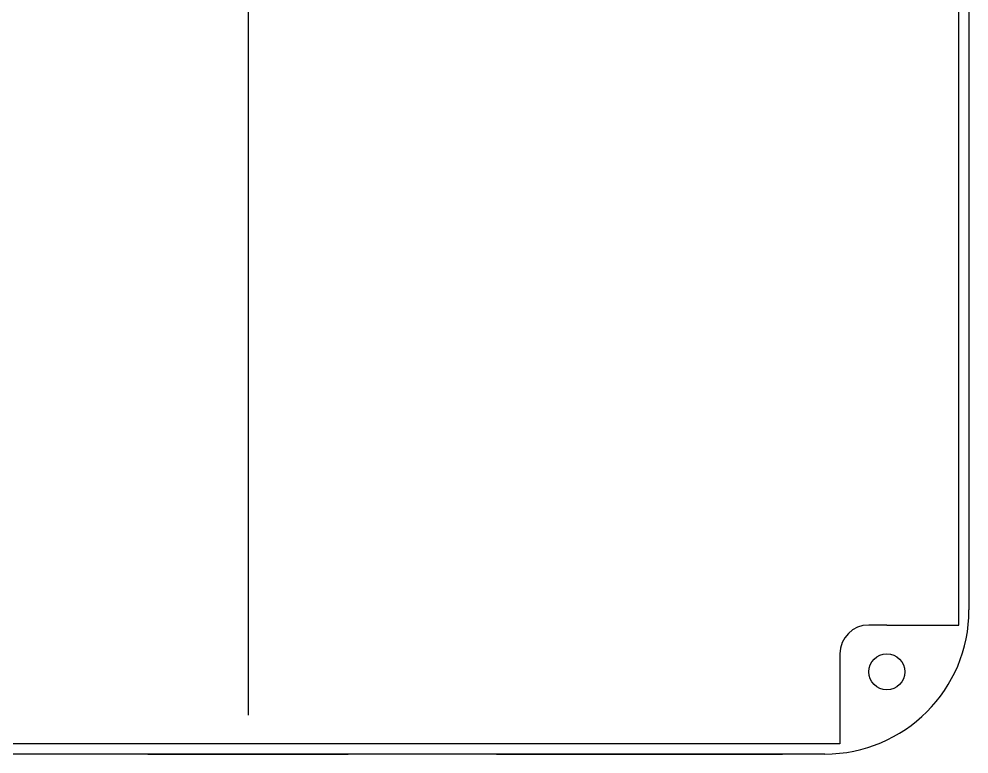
# Model space of a CAD drawing. Header units: inches. Extents: x -490 to -221, y 206 to 408.
# Drawn here: x -287.2 to -221.3, y 205.8 to 256.8 of the extents above; entities that cross this region are included whole.
import ezdxf

# ---------------------------------------------------------------- set-up
doc = ezdxf.new("R2010")
doc.units = ezdxf.units.IN
doc.header["$MEASUREMENT"] = 0

msp = doc.modelspace()

# ---------------------------------------------------------------- linework, layer by layer
at = {"extrusion": (6.12323e-17, -1, 0)}
msp.add_line((-271.30013, 303.13776, 142.58979), (-271.30013, 208.53776, 142.58979), dxfattribs=at)
for p, q in [((-221.30013, 295.83776, 142.58979), (-221.30013, 215.83776, 142.58979)), ((-222.00013, 214.78776, 142.58979), (-222.00013, 292.53776, 142.58979)), ((-227.00013, 214.78776, 142.58979), (-228.25013, 214.78776, 142.58979)), ((-227.00013, 214.78776, 142.58979), (-222.00013, 214.78776, 142.58979)), ((-230.25013, 212.78776, 142.58979), (-230.25013, 211.53776, 142.58979)), ((-230.25013, 211.53776, 142.58979), (-230.25013, 206.53776, 142.58979)), ((-230.25013, 206.53776, 142.58979), (-312.35013, 206.53776, 142.58979)), ((-231.30013, 205.83776, 142.58979), (-311.30013, 205.83776, 142.58979))]:
    msp.add_line(p, q)
at = {"extrusion": (0, 1, -1.83697e-16)}
for p, q in [((-276.72229, 205.83776, 139.41177), (-278.24471, 205.83776, 131.40142)), ((-278.24471, 205.83776, 131.40142), (-275.46086, 205.83776, 124.08762)), ((-275.78069, 205.83776, 150.0347), (-277.80974, 205.83776, 142.54626)), ((-277.80974, 205.83776, 142.54626), (-276.72229, 205.83776, 139.41177)), ((-275.46086, 205.83776, 124.08762), (-276.06983, 205.83776, 131.57556)), ((-276.06983, 205.83776, 131.57556), (-275.37387, 205.83776, 139.36824)), ((-274.89539, 205.83776, 142.58979), (-275.78069, 205.83776, 150.0347)), ((-274.4348, 205.83776, 115.32441), (-275.42982, 205.83776, 117.1886)), ((-275.42982, 205.83776, 117.1886), (-274.1586, 205.83776, 121.83813)), ((-275.37387, 205.83776, 139.36824), (-274.89539, 205.83776, 142.58979)), ((-274.89539, 205.83776, 142.58979), (-267.70486, 205.83776, 142.58979)), ((-274.4348, 205.83776, 115.32441), (-273.43978, 205.83776, 117.1886)), ((-274.4348, 205.83776, 120.82791), (-273.43978, 205.83776, 117.1886)), ((-271.30013, 205.83776, 102.76937), (-271.30013, 205.83776, 182.41021)), ((-268.16545, 205.83776, 115.32441), (-269.16048, 205.83776, 117.1886)), ((-268.16545, 205.83776, 120.82791), (-269.16048, 205.83776, 117.1886)), ((-267.17043, 205.83776, 117.1886), (-268.44166, 205.83776, 121.83813)), ((-268.16545, 205.83776, 115.32441), (-267.17043, 205.83776, 117.1886)), ((-267.22639, 205.83776, 139.36824), (-267.70486, 205.83776, 142.58979)), ((-267.70486, 205.83776, 142.58979), (-266.81956, 205.83776, 150.0347)), ((-266.53042, 205.83776, 131.57556), (-267.22639, 205.83776, 139.36824)), ((-264.35554, 205.83776, 131.40142), (-267.13939, 205.83776, 124.08762)), ((-267.13939, 205.83776, 124.08762), (-266.53042, 205.83776, 131.57556)), ((-266.81956, 205.83776, 150.0347), (-264.79052, 205.83776, 142.54626)), ((-264.79052, 205.83776, 142.54626), (-265.87796, 205.83776, 139.41177)), ((-265.87796, 205.83776, 139.41177), (-264.35554, 205.83776, 131.40142)), ((-251.89626, 205.83776, 151.2262), (-254.07114, 205.83776, 139.78284)), ((-254.07114, 205.83776, 139.78284), (-250.09421, 205.83776, 129.33455)), ((-250.55111, 205.83776, 166.40181), (-253.44974, 205.83776, 155.70403)), ((-253.44974, 205.83776, 155.70403), (-251.89626, 205.83776, 151.2262)), ((-250.09421, 205.83776, 129.33455), (-250.96416, 205.83776, 140.03161)), ((-250.96416, 205.83776, 140.03161), (-249.96993, 205.83776, 151.16401)), ((-249.2864, 205.83776, 155.76622), (-250.55111, 205.83776, 166.40181)), ((-248.62841, 205.83776, 116.81569), (-250.04987, 205.83776, 119.47881)), ((-250.04987, 205.83776, 119.47881), (-248.23383, 205.83776, 126.12099)), ((-249.96993, 205.83776, 151.16401), (-249.2864, 205.83776, 155.76622)), ((-249.2864, 205.83776, 155.76622), (-239.01421, 205.83776, 155.76622)), ((-248.62841, 205.83776, 116.81569), (-247.20694, 205.83776, 119.47881)), ((-248.62841, 205.83776, 124.67782), (-247.20694, 205.83776, 119.47881)), ((-239.6722, 205.83776, 116.81569), (-241.09366, 205.83776, 119.47881)), ((-239.6722, 205.83776, 124.67782), (-241.09366, 205.83776, 119.47881)), ((-238.25074, 205.83776, 119.47881), (-240.06678, 205.83776, 126.12099)), ((-239.6722, 205.83776, 116.81569), (-238.25074, 205.83776, 119.47881)), ((-238.33067, 205.83776, 151.16401), (-239.01421, 205.83776, 155.76622)), ((-239.01421, 205.83776, 155.76622), (-237.7495, 205.83776, 166.40181)), ((-237.33644, 205.83776, 140.03161), (-238.33067, 205.83776, 151.16401)), ((-234.22946, 205.83776, 139.78284), (-238.2064, 205.83776, 129.33455)), ((-238.2064, 205.83776, 129.33455), (-237.33644, 205.83776, 140.03161)), ((-237.7495, 205.83776, 166.40181), (-234.85086, 205.83776, 155.70403)), ((-234.85086, 205.83776, 155.70403), (-236.40435, 205.83776, 151.2262)), ((-236.40435, 205.83776, 151.2262), (-234.22946, 205.83776, 139.78284))]:
    msp.add_line(p, q, dxfattribs=at)
at = {"extrusion": (0, -1, 0)}
msp.add_line((-271.30013, 205.83776, 142.58979), (-271.30013, 205.83776, 42.58979), dxfattribs=at)
msp.add_circle((-227.00013, 211.53776, 142.58979), 1.25)
for centre, radius, start, end in [((-231.30013, 215.83776, 142.58979), 10, 270, 0), ((-228.25013, 212.78776, 142.58979), 2, 90, 180), ((-228.25013, 212.78776, 142.58979), 2, 90, 180)]:
    msp.add_arc(centre, radius, start, end)

doc.saveas('drawing.dxf')
